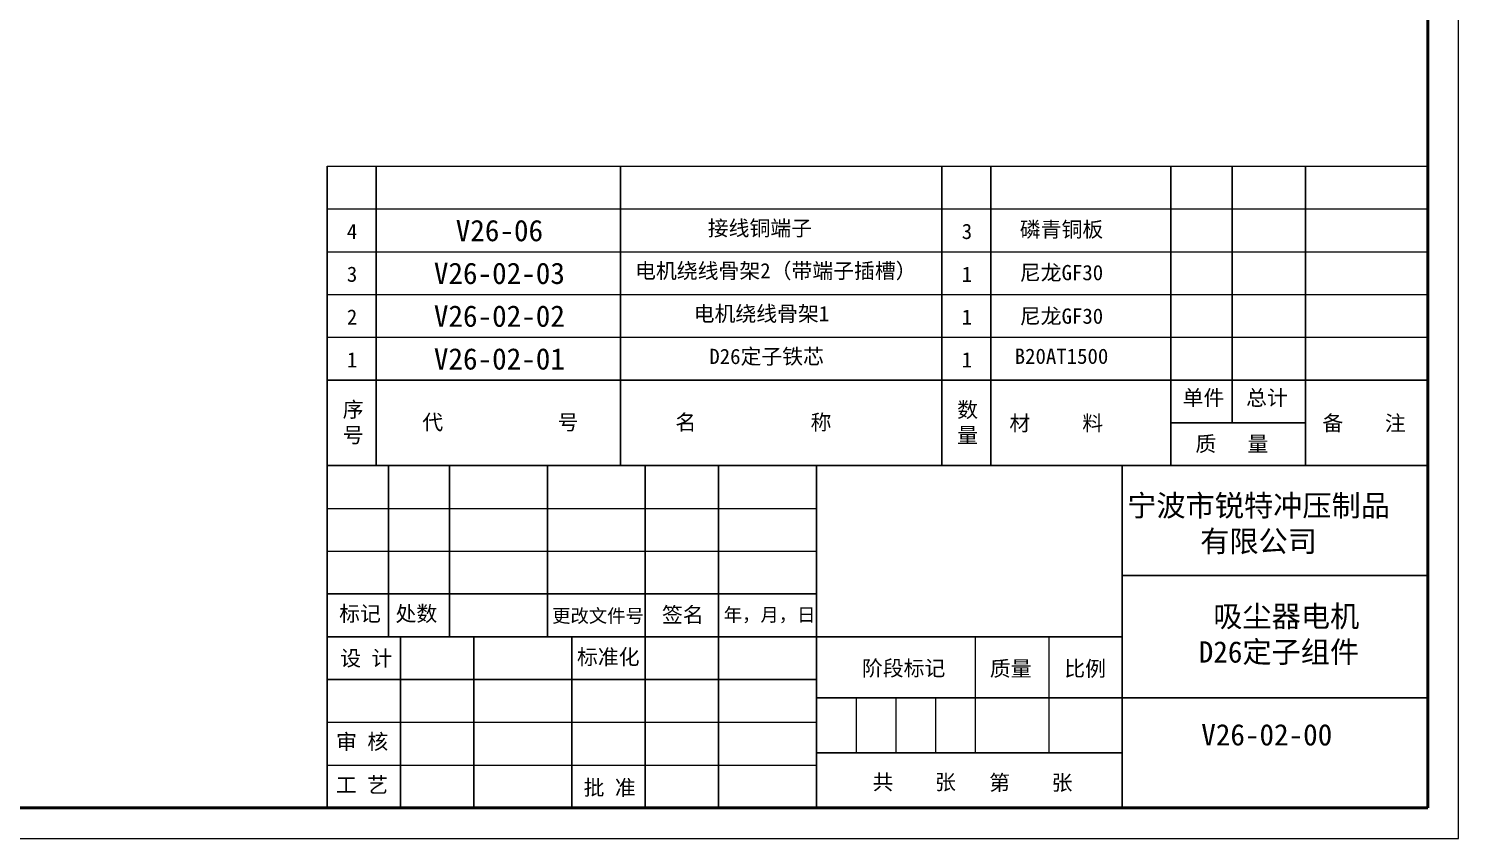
# Model space of a CAD drawing. Header units: millimetres. Extents: x 2517 to 77584, y 486 to 45347.
# Drawn here: x 3248.2 to 3341.7, y 1056 to 1109 of the extents above; entities that cross this region are included whole.
import ezdxf

# ---------------------------------------------------------------- set-up
doc = ezdxf.new("R2010")
doc.units = ezdxf.units.MM
for name, color, linetype, lineweight in [('实线', 7, 'Continuous', 25), ('引导线', 6, 'Continuous', 9), ('文本', 3, 'Continuous', 15), ('框格线', 8, 'Continuous', 20), ('粗实线', 9, 'Continuous', 50)]:
    doc.layers.add(name, color=color, linetype=linetype, lineweight=lineweight)
doc.styles.get("Standard").update_dxf_attribs({"font": 'simfang.ttf'})

msp = doc.modelspace()

# ---------------------------------------------------------------- linework, layer by layer
at = {"layer": '实线'}
for p, q in [((3267.7328, 1080.3585), (3267.7328, 1099.9585)), ((3270.9328, 1080.3585), (3270.9328, 1099.9585)), ((3286.9328, 1080.3585), (3286.9328, 1099.9585)), ((3307.9524, 1080.3585), (3307.9524, 1099.9585)), ((3311.1524, 1080.3585), (3311.1524, 1099.9585)), ((3322.9328, 1080.3585), (3322.9328, 1099.9585)), ((3326.9328, 1083.1585), (3326.9328, 1099.9585)), ((3331.7328, 1080.3585), (3331.7328, 1099.9585)), ((3267.7328, 1085.9585), (3339.7328, 1085.9585)), ((3322.9328, 1083.1585), (3331.7328, 1083.1585)), ((3267.7328, 1080.3585), (3339.7328, 1080.3585)), ((3267.7403, 1080.3585), (3267.7403, 1057.9585)), ((3271.7403, 1080.3585), (3271.7403, 1069.1585)), ((3275.7403, 1080.3585), (3275.7403, 1069.1585)), ((3282.1403, 1080.3585), (3282.1403, 1069.1585)), ((3288.5403, 1080.3585), (3288.5403, 1057.9585)), ((3293.3403, 1080.3585), (3293.3403, 1057.9585)), ((3299.7403, 1080.3585), (3299.7403, 1057.9585)), ((3319.7328, 1080.3585), (3319.7328, 1057.9585)), ((3319.7328, 1073.1585), (3339.7328, 1073.1585)), ((3267.7328, 1071.9585), (3299.7403, 1071.9585)), ((3267.7328, 1069.1585), (3299.7403, 1069.1585)), ((3272.5403, 1069.1585), (3272.5403, 1057.9585)), ((3277.3403, 1069.1585), (3277.3403, 1057.9585)), ((3283.7403, 1069.1585), (3283.7403, 1057.9585)), ((3299.7403, 1069.1585), (3319.7328, 1069.1585)), ((3267.7328, 1066.3585), (3299.7403, 1066.3585)), ((3299.7403, 1065.1585), (3339.7328, 1065.1585)), ((3299.7403, 1061.5585), (3319.7328, 1061.5585)), ((3267.7328, 1057.9585), (3339.7328, 1057.9585))]:
    msp.add_line(p, q, dxfattribs=at)
at = {"layer": '引导线'}
for p, q in [((3341.7328, 1055.9585), (3341.7328, 1174.7585)), ((3267.7328, 1099.9585), (3339.7328, 1099.9585)), ((3267.7328, 1097.1585), (3339.7328, 1097.1585)), ((3267.7328, 1094.3585), (3339.7328, 1094.3585)), ((3267.7328, 1091.5585), (3339.7328, 1091.5585)), ((3267.7328, 1088.7585), (3339.7328, 1088.7585)), ((3267.7328, 1077.5585), (3299.7403, 1077.5585)), ((3267.7328, 1074.7585), (3299.7403, 1074.7585)), ((3267.7328, 1063.5585), (3299.7403, 1063.5585)), ((3267.7328, 1060.7585), (3299.7403, 1060.7585)), ((3173.7328, 1055.9585), (3341.7328, 1055.9585))]:
    msp.add_line(p, q, dxfattribs=at)
at = {"layer": '文本', "ltscale": 0.2}
for p, q in [((3310.1328, 1069.1585), (3310.1328, 1061.5585)), ((3314.9328, 1069.1585), (3314.9328, 1061.5585)), ((3302.3328, 1065.1585), (3302.3328, 1061.5585)), ((3304.9328, 1065.1585), (3304.9328, 1061.5585)), ((3307.5328, 1065.1585), (3307.5328, 1061.5585))]:
    msp.add_line(p, q, dxfattribs=at)
at = {"layer": '粗实线'}
for p, q in [((3339.7328, 1057.9585), (3339.7328, 1172.7585)), ((3183.7328, 1057.9585), (3339.7328, 1057.9585))]:
    msp.add_line(p, q, dxfattribs=at)

# ---------------------------------------------------------------- texts
at = {"layer": '实线', "attachment_point": 5}
for s, insert, char_height, width in [(' {\\H1.4286x;接线铜端子}', (3295.8022, 1095.8507), 0.7, 17.293203), ('电机绕线骨架2（带端子插槽）', (3297.0842, 1093.0507), 1, 21.125274), (' 电机绕线骨架1', (3295.8022, 1090.2507), 1, 17.293203), ('  D26定子铁芯', (3295.8022, 1087.4507), 1, 17.293203), ('宁波市锐特冲压制品\\P有限公司', (3328.6615, 1076.5017), 1.4, 25.27192), (' 吸尘器电机 \\PD26定子组件', (3329.9955, 1069.2526), 1.4, 17.293203), ('V26-02-00', (3329.1974, 1062.7323), 1.4, 18.401)]:
    msp.add_mtext(s, dxfattribs=dict(at, insert=insert, char_height=char_height, width=width))
at = {"layer": '文本', "ltscale": 0.2, "attachment_point": 5}
for s, insert, char_height, width in [('标记', (3269.8865, 1070.622), 1, 5.80464), ('处数', (3273.5744, 1070.6133), 1, 5.80464), ('更改文件号', (3285.4533, 1070.4808), 0.88, 12.875266), ('签名', (3290.9992, 1070.5446), 1, 5.80464), ('年，月，日', (3296.6762, 1070.536), 0.88, 5.80464), ('设 计', (3270.2955, 1067.6945), 1, 5.80464), ('标准化', (3286.1212, 1067.7855), 1, 5.80464), ('阶段标记', (3305.4436, 1067.0436), 1, 5.80464), ('质量', (3312.4487, 1067.0203), 1, 5.80464), ('比例', (3317.3171, 1067.0203), 1, 5.80464), ('审 核', (3270.0222, 1062.2383), 1, 5.80464), ('工 艺', (3270.0063, 1059.4192), 1, 5.80464), ('批 准', (3286.2123, 1059.2327), 1, 5.80464), ('共    张', (3306.1356, 1059.5907), 1, 5.80464), ('第    张', (3313.7623, 1059.5547), 1, 5.80464)]:
    msp.add_mtext(s, dxfattribs=dict(at, insert=insert, char_height=char_height, width=width))
at = {"layer": '框格线', "color": 3, "attachment_point": 5}
for s, insert, char_height, width in [('4', (3269.3645, 1095.6838), 1, 3.79779), ('V26-06', (3279.0023, 1095.7369), 1.4, 18.646197), ('3', (3309.5841, 1095.6838), 1, 3.79779), ('磷青铜板', (3315.7701, 1095.7662), 1, 17.832505), ('3', (3269.3645, 1092.8838), 1, 3.79779), ('V26-02-03', (3279.0023, 1092.9369), 1.4, 18.646197), ('1', (3309.5841, 1092.8838), 1, 3.79779), ('尼龙GF30', (3315.7701, 1092.9404), 1, 17.832505), ('2', (3269.3645, 1090.0838), 1, 3.79779), ('V26-02-02', (3279.0023, 1090.1369), 1.4, 18.646197), ('1', (3309.5841, 1090.0838), 1, 3.79779), ('尼龙GF30', (3315.7701, 1090.0925), 1, 17.832505), ('1', (3269.3645, 1087.2838), 1, 3.79779), ('V26-02-01', (3279.0023, 1087.3369), 1.4, 18.646197), ('1', (3309.5841, 1087.2838), 1, 3.79779), ('B20AT1500', (3315.7701, 1087.514), 1, 43.32748), ('单件', (3325.0616, 1084.7479), 1, 43.32748), ('总计', (3329.2068, 1084.7479), 1, 43.32748), ('序\\P号', (3269.4362, 1083.1453), 1, 43.32748), ('数\\P量', (3309.6274, 1083.1453), 1, 43.32748), ('代           号', (3279.0637, 1083.1453), 1, 43.32748), ('名           称', (3295.6195, 1083.1453), 1, 43.32748), ('材     料', (3315.4308, 1083.0876), 1, 43.32748), ('备    注', (3335.5639, 1083.0876), 1, 43.32748), ('质   量', (3326.9121, 1081.734), 1, 43.32748)]:
    msp.add_mtext(s, dxfattribs=dict(at, insert=insert, char_height=char_height, width=width))

doc.saveas('drawing.dxf')
